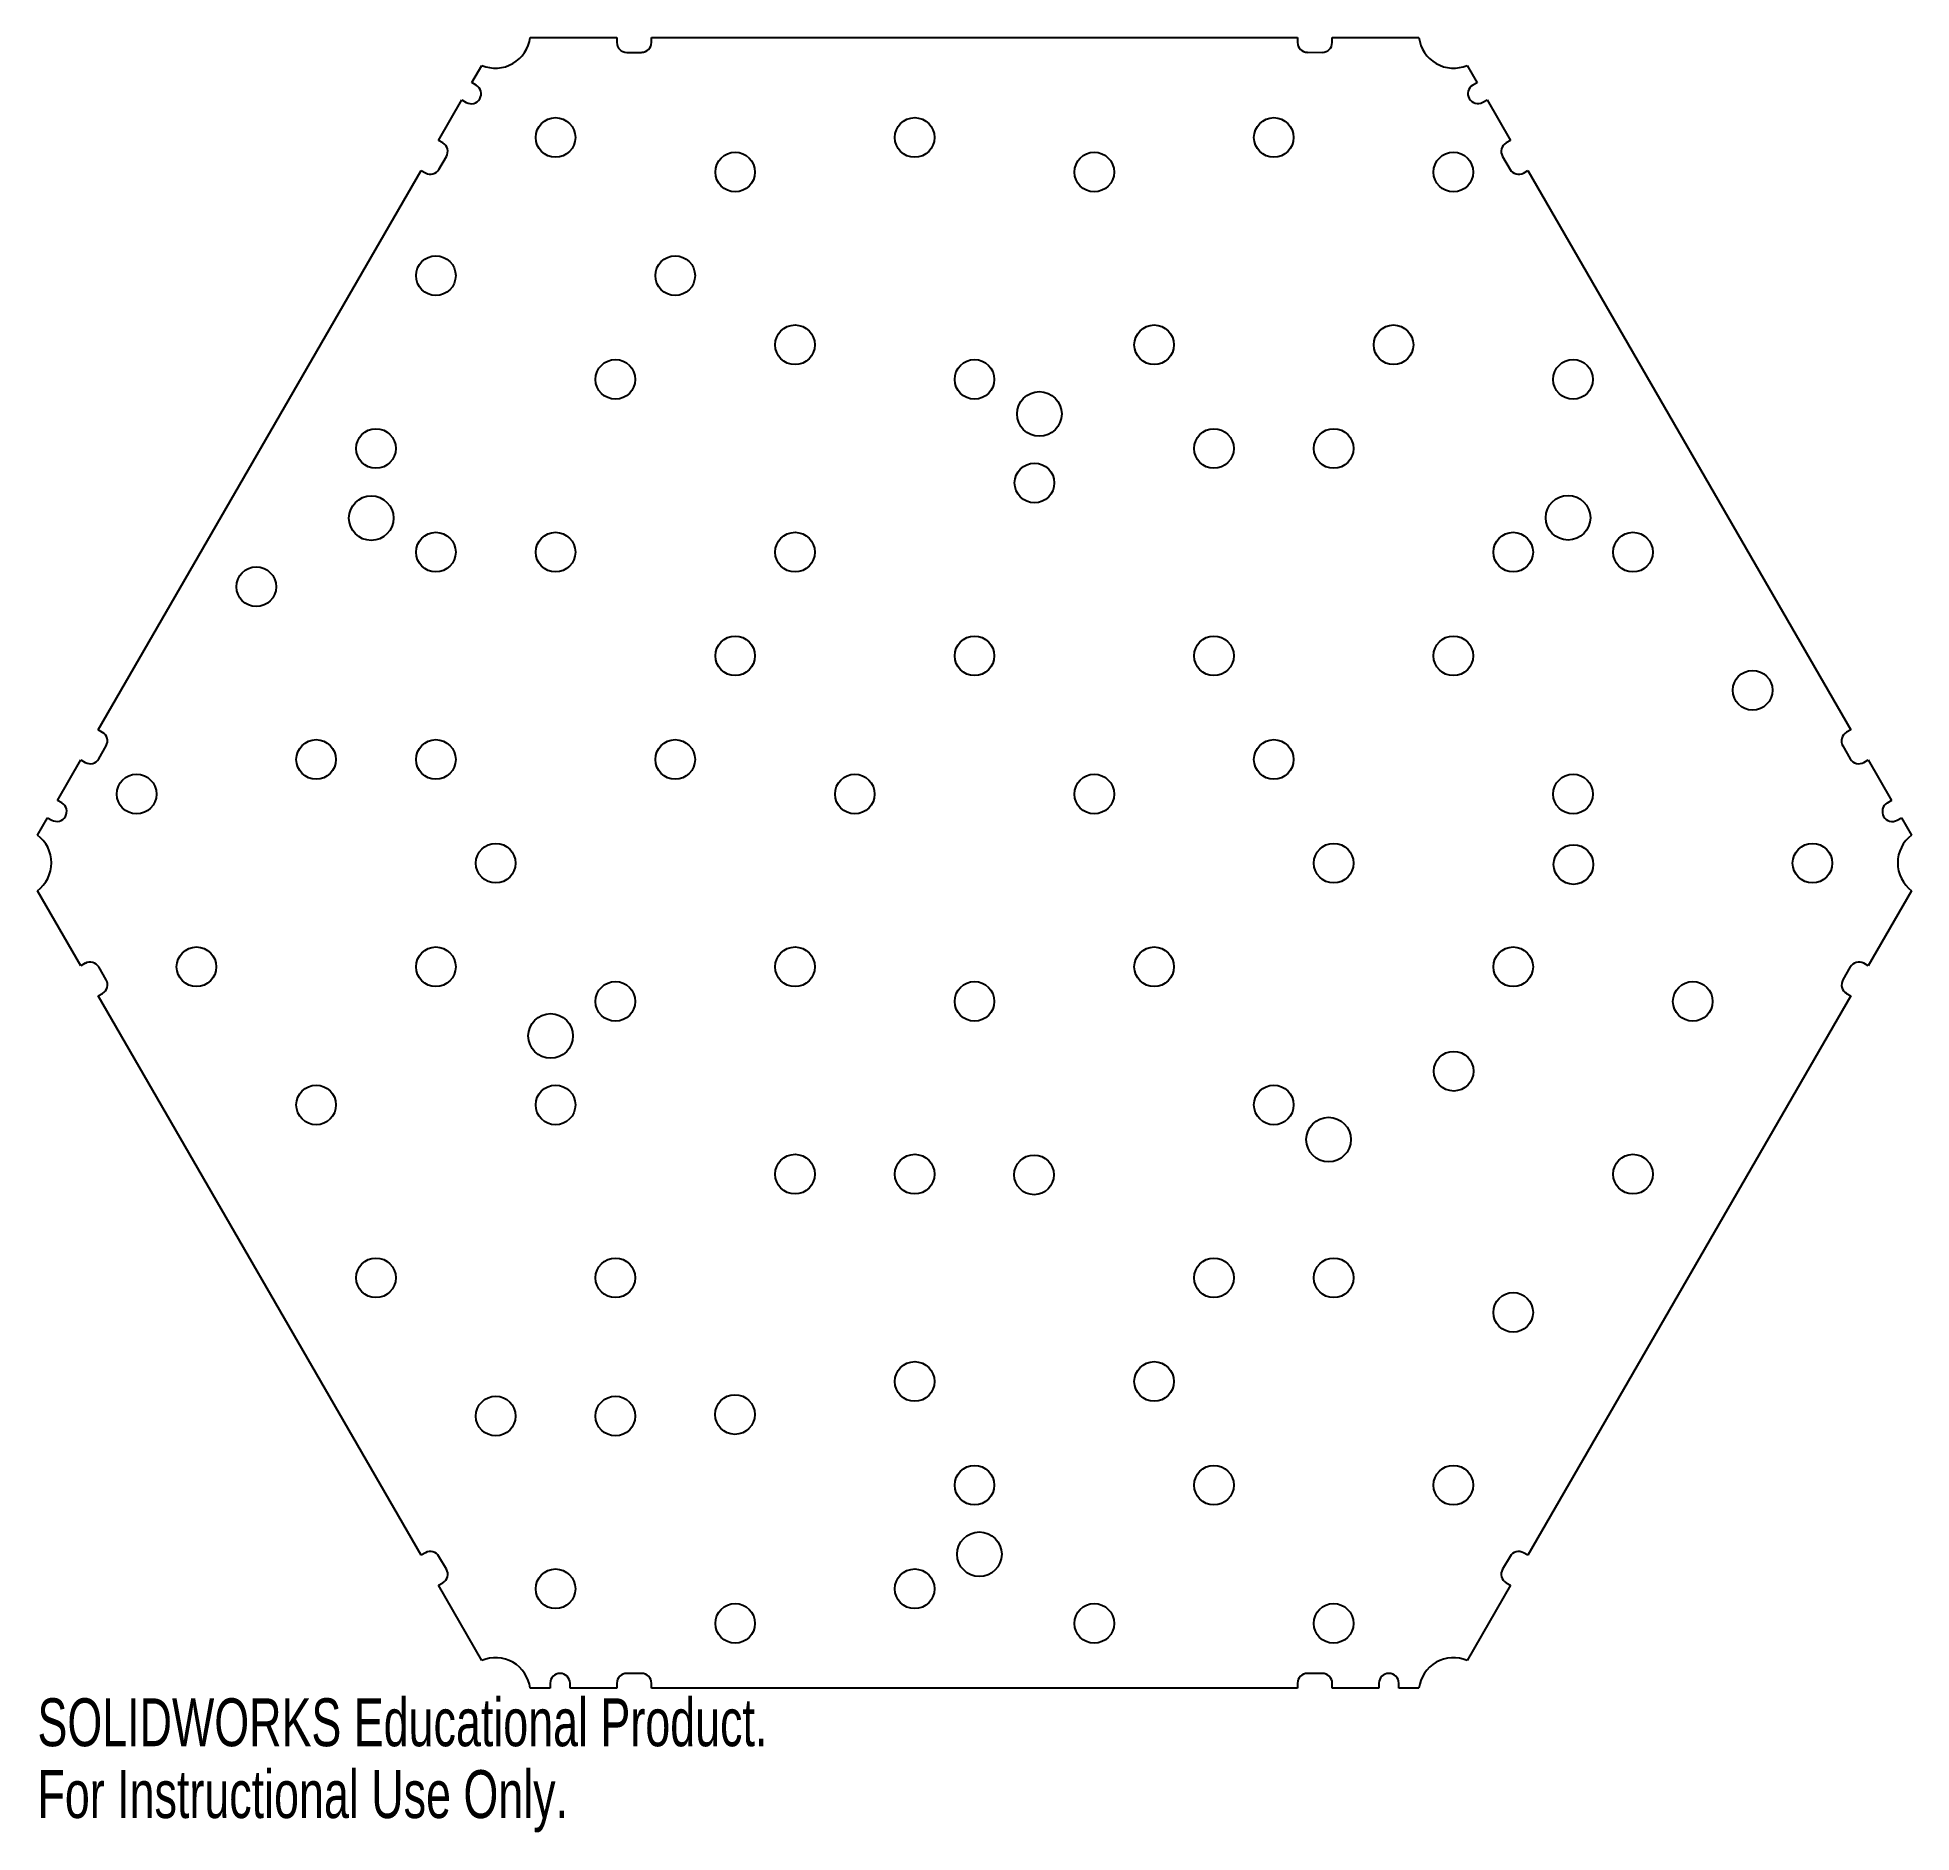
# Model space of a CAD drawing. Header units: millimetres. Extents: x -95 to 95, y -98 to 83.
import ezdxf

# ---------------------------------------------------------------- set-up
doc = ezdxf.new("R2010")
doc.units = ezdxf.units.MM
doc.styles.add('SLDTEXTSTYLE0', font='TXT', dxfattribs={"width": 0.7})

msp = doc.modelspace()

# ---------------------------------------------------------------- linework, layer by layer
at = {"color": 7, "linetype": 'Continuous', "lineweight": 25}
for p, q in [((-44.86, 83.24), (-37.1, 83.24)), ((-37.1, 83.24), (-36.11, 83.24)), ((-36.11, 83.24), (-36.11, 82.74)), ((-32.61, 82.74), (-32.61, 83.24)), ((-32.61, 83.24), (-31.61, 83.24)), ((-31.61, 83.24), (31.61, 83.24)), ((31.61, 83.24), (32.61, 83.24)), ((32.61, 83.24), (32.61, 82.74)), ((36.11, 82.74), (36.11, 83.24)), ((36.11, 83.24), (37.1, 83.24)), ((37.1, 83.24), (44.86, 83.24)), ((-35.1, 81.74), (-33.6, 81.74)), ((33.6, 81.74), (35.1, 81.75)), ((-50.74, 78.69), (-49.73, 80.43)), ((49.73, 80.43), (50.74, 78.68)), ((-50.3, 78.43), (-50.74, 78.69)), ((50.74, 78.68), (50.3, 78.43)), ((-54.1, 72.85), (-51.75, 76.95)), ((-51.75, 76.95), (-51.31, 76.69)), ((51.3, 76.7), (51.74, 76.95)), ((51.74, 76.95), (54.11, 72.85)), ((-53.67, 72.6), (-54.1, 72.85)), ((54.11, 72.85), (53.67, 72.6)), ((-54.06, 69.93), (-53.31, 71.23)), ((53.31, 71.23), (54.06, 69.93)), ((-88.46, 13.34), (-55.85, 69.82)), ((-55.85, 69.82), (-55.42, 69.57)), ((55.42, 69.56), (55.86, 69.81)), ((55.86, 69.81), (88.46, 13.35)), ((-88.03, 13.09), (-88.46, 13.34)), ((88.46, 13.35), (88.02, 13.1)), ((-88.41, 10.44), (-87.66, 11.73)), ((87.66, 11.73), (88.41, 10.43)), ((-92.57, 6.22), (-90.21, 10.31)), ((-90.21, 10.31), (-89.78, 10.06)), ((89.77, 10.07), (90.21, 10.32)), ((90.21, 10.32), (92.58, 6.21)), ((-92.14, 5.97), (-92.57, 6.22)), ((92.58, 6.21), (92.14, 5.96)), ((-94.59, 2.73), (-93.58, 4.48)), ((-93.58, 4.48), (-93.15, 4.24)), ((93.14, 4.23), (93.58, 4.48)), ((93.58, 4.48), (94.59, 2.73)), ((-90.21, -10.47), (-94.59, -2.89)), ((94.59, -2.89), (90.21, -10.46)), ((-89.77, -10.22), (-90.21, -10.47)), ((-87.66, -11.89), (-88.41, -10.59)), ((88.41, -10.59), (87.66, -11.89)), ((90.21, -10.46), (89.78, -10.22)), ((-88.46, -13.51), (-88.02, -13.26)), ((-55.86, -69.97), (-88.46, -13.51)), ((88.46, -13.5), (55.85, -69.98)), ((88.03, -13.25), (88.46, -13.5)), ((-55.42, -69.72), (-55.86, -69.97)), ((55.85, -69.98), (55.42, -69.73)), ((-53.31, -71.39), (-54.06, -70.09)), ((54.06, -70.09), (53.31, -71.39)), ((-54.11, -73), (-53.67, -72.75)), ((-49.73, -80.59), (-54.11, -73)), ((54.1, -73.01), (49.73, -80.59)), ((53.67, -72.76), (54.1, -73.01)), ((-42.84, -82.9), (-42.84, -83.4)), ((-40.83, -83.4), (-40.83, -82.9)), ((-36.11, -82.9), (-36.11, -83.39)), ((-33.6, -81.9), (-35.1, -81.9)), ((-32.61, -83.4), (-32.61, -82.9)), ((32.61, -82.9), (32.61, -83.4)), ((35.1, -81.9), (33.6, -81.9)), ((36.11, -83.4), (36.11, -82.9)), ((40.83, -82.9), (40.83, -83.4)), ((42.84, -83.4), (42.84, -82.89)), ((-42.84, -83.4), (-44.86, -83.4)), ((-37.1, -83.39), (-40.83, -83.4)), ((-36.11, -83.39), (-37.1, -83.39)), ((-31.61, -83.39), (-32.61, -83.4)), ((31.6, -83.4), (-31.61, -83.39)), ((32.61, -83.4), (31.6, -83.4)), ((37.1, -83.4), (36.11, -83.4)), ((40.83, -83.4), (37.1, -83.4)), ((44.86, -83.4), (42.84, -83.4))]:
    msp.add_line(p, q, dxfattribs=at)
for centre, radius in [((-42.29, 73.15), 2), ((-6.04, 73.15), 2), ((30.21, 73.15), 2), ((-24.16, 69.66), 2), ((12.09, 69.66), 2), ((48.34, 69.66), 2), ((-54.37, 59.2), 2), ((-30.21, 59.2), 2), ((-18.12, 52.22), 2), ((18.13, 52.22), 2), ((42.3, 52.22), 2), ((-36.25, 48.73), 2), ((0, 48.73), 2), ((60.42, 48.73), 2), ((6.55, 45.24), 2.25), ((-60.42, 41.75), 2), ((24.17, 41.75), 2), ((36.26, 41.75), 2), ((6.05, 38.27), 2), ((-60.9, 34.72), 2.25), ((59.92, 34.76), 2.25), ((-54.37, 31.29), 2), ((-42.29, 31.29), 2), ((-18.12, 31.29), 2), ((54.38, 31.29), 2), ((66.47, 31.29), 2), ((-72.5, 27.8), 2), ((-24.16, 20.82), 2), ((0, 20.82), 2), ((24.17, 20.82), 2), ((48.34, 20.82), 2), ((78.55, 17.34), 2), ((-66.46, 10.36), 2), ((-54.37, 10.36), 2), ((-30.21, 10.36), 2), ((30.21, 10.36), 2), ((-84.58, 6.87), 2), ((-12.08, 6.87), 2), ((12.09, 6.87), 2), ((60.42, 6.87), 2), ((-48.33, -0.11), 2), ((36.26, -0.11), 2), ((60.46, -0.25), 2), ((84.59, -0.11), 2), ((-78.54, -10.57), 2), ((-54.37, -10.57), 2), ((-18.12, -10.57), 2), ((18.13, -10.57), 2), ((54.38, -10.57), 2), ((-36.25, -14.06), 2), ((0, -14.06), 2), ((72.51, -14.06), 2), ((-42.79, -17.55), 2.25), ((48.37, -21.11), 2), ((-66.46, -24.52), 2), ((-42.29, -24.52), 2), ((30.21, -24.52), 2), ((35.74, -28.01), 2.25), ((-18.12, -31.5), 2), ((-6.04, -31.5), 2), ((6.01, -31.58), 2), ((66.47, -31.5), 2), ((-60.42, -41.97), 2), ((-36.25, -41.97), 2), ((24.17, -41.97), 2), ((36.26, -41.97), 2), ((54.38, -45.46), 2), ((-6.04, -52.43), 2), ((18.13, -52.43), 2), ((-48.33, -55.92), 2), ((-36.25, -55.92), 2), ((-24.18, -55.77), 2), ((0, -62.9), 2), ((24.17, -62.9), 2), ((48.34, -62.9), 2), ((0.5, -69.87), 2.25), ((-42.29, -73.36), 2), ((-6.04, -73.36), 2), ((-24.16, -76.85), 2), ((12.09, -76.85), 2), ((36.25, -76.85), 2)]:
    msp.add_circle(centre, radius, dxfattribs=at)
for centre, radius, start, end in [((-48.35, 83.66), 3.51, 246.8693, 353.1303), ((48.35, 83.66), 3.51, 186.8544, 293.1144), ((-35.1, 82.75), 1.01, 180.529, 269.7051), ((-33.61, 82.75), 1, 270.632, 359.8049), ((33.61, 82.75), 1, 180.2422, 269.4122), ((35.1, 82.75), 1.01, 270.1399, 359.3109), ((-50.81, 77.56), 1, 239.8858, 59.8858), ((50.8, 77.57), 1, 119.9993, 299.9993), ((-54.19, 71.73), 1.01, 330.2972, 59.4772), ((54.18, 71.73), 1.01, 120.4083, 209.5874), ((-54.92, 70.44), 1, 240.1947, 329.3686), ((54.93, 70.44), 1.01, 210.4123, 299.5913), ((-88.53, 12.23), 1, 330.5848, 59.7597), ((88.53, 12.23), 1.01, 120.4099, 209.5838), ((-89.28, 10.94), 1.01, 240.6897, 329.8688), ((89.28, 10.94), 1.01, 210.4147, 299.5867), ((-92.64, 5.11), 1, 239.8873, 59.8843), ((92.64, 5.1), 1, 119.9993, 299.9993), ((-96.7, -0.08), 3.51, 306.8848, 53.1458), ((96.7, -0.08), 3.51, 126.8853, 233.1453), ((-89.28, -11.1), 1.01, 30.4147, 119.5847), ((89.28, -11.1), 1.01, 60.6907, 149.8678), ((-88.53, -12.39), 1.01, 300.4172, 29.5942), ((88.53, -12.38), 1, 150.5853, 239.7592), ((-54.93, -70.6), 1.01, 30.4138, 119.5877), ((54.92, -70.6), 1, 60.1931, 149.3702), ((-54.18, -71.88), 1.01, 300.4099, 29.5838), ((54.18, -71.89), 1.01, 150.2993, 239.4693), ((-48.35, -83.82), 3.51, 6.8552, 113.1153), ((48.35, -83.82), 3.51, 66.8698, 173.1298), ((-41.83, -82.9), 1, 0.1142, 180.1142), ((-35.1, -82.91), 1.01, 90.1369, 179.314), ((-33.61, -82.9), 1, 0.2387, 89.4157), ((33.61, -82.9), 1, 90.631, 179.8059), ((35.1, -82.91), 1.01, 0.5272, 89.7012), ((41.83, -82.9), 1, 0.1142, 180.1142)]:
    msp.add_arc(centre, radius, start, end, dxfattribs=at)

# ---------------------------------------------------------------- texts
at = {"color": 7, "linetype": 'Continuous', "char_height": 4.8336, "attachment_point": 1, "style": 'SLDTEXTSTYLE0'}
for s, insert in [('SOLIDWORKS Educational Product.', (-94.59, -84.42)), ('For Instructional Use Only.', (-94.59, -91.67))]:
    msp.add_mtext(s, dxfattribs=dict(at, insert=insert))

doc.saveas('drawing.dxf')
